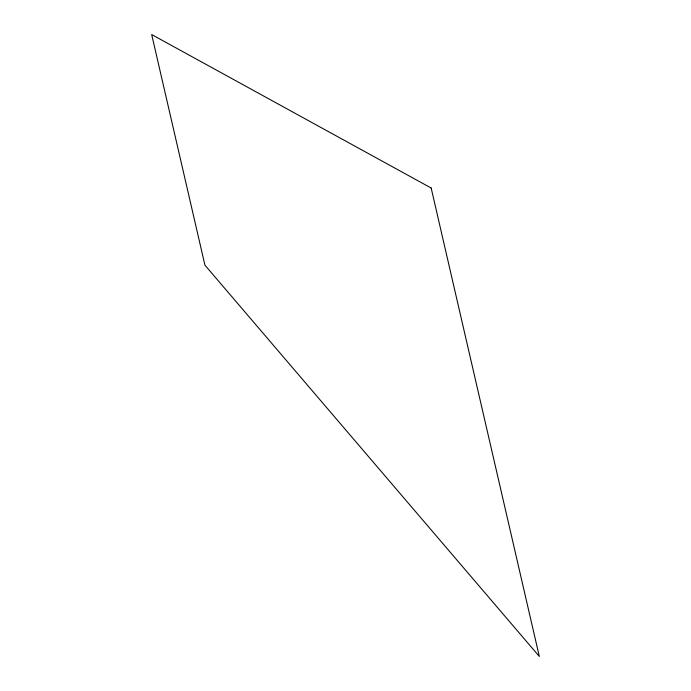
<?xml version="1.0" encoding="UTF-8"?>
<svg xmlns="http://www.w3.org/2000/svg" width="691" height="691" viewBox="0 0 691 691"><rect width="100%" height="100%" fill="white"/><g stroke="black" fill="none" stroke-linecap="round" stroke-linejoin="round"><path stroke-width="1.04" d="M431.167 188.021L151.683 34.55L204.933 265.171L539.317 656.45L431.167 188.021"/></g></svg>
